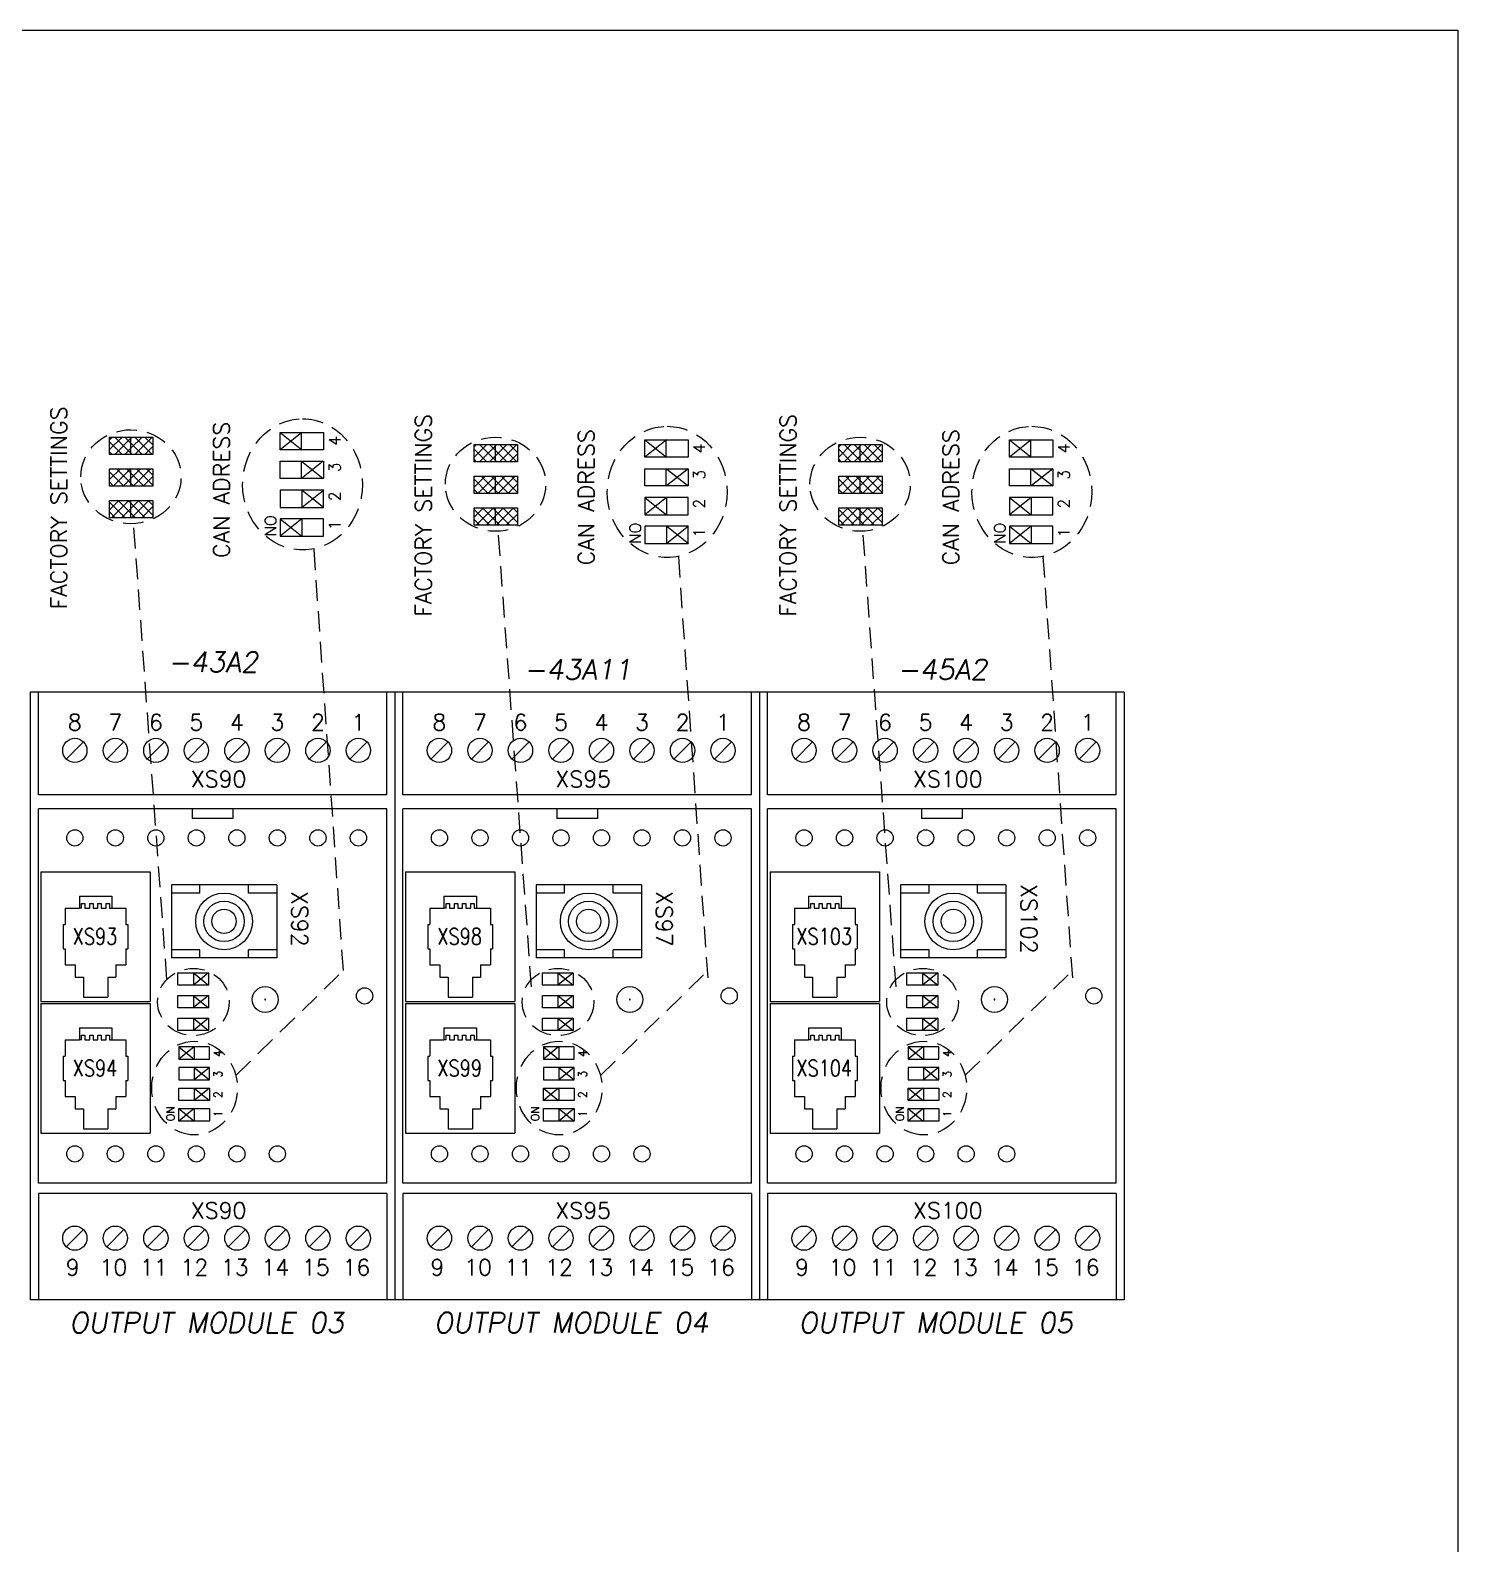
# Model space of a CAD drawing. Extents: x -2993 to 3661, y -4147 to -1441.
# Drawn here: x 183.7 to 359.9, y -3401.2 to -3214.4 of the extents above; entities that cross this region are included whole.
import ezdxf
from ezdxf.enums import TextEntityAlignment as Align

# ---------------------------------------------------------------- set-up
doc = ezdxf.new("R2010")
doc.units = 0
doc.header["$LTSCALE"] = 0.1
doc.header["$MEASUREMENT"] = 0
doc.linetypes.add('DASHED', pattern=[19.05, 12.7, -6.35])
doc.layers.get('0').update_dxf_attribs({"linetype": 'CONTINUOUS'})
doc.layers.add('DIM', color=5, linetype='CONTINUOUS')
doc.styles.get("Standard").update_dxf_attribs({"font": 'simplex.shx'})

msp = doc.modelspace()

# ---------------------------------------------------------------- linework, layer by layer
at = {"linetype": 'Continuous', "lineweight": 13}
for p, q in [((193.49, -3264.58), (198.82, -3264.58)), ((193.49, -3266.72), (193.49, -3264.58)), ((196.12, -3266.72), (196.12, -3264.58)), ((198.82, -3264.58), (198.82, -3266.72)), ((214.56, -3264.01), (219.89, -3264.01)), ((214.56, -3266.15), (214.56, -3264.01)), ((217.19, -3266.15), (217.19, -3264.01)), ((219.89, -3264.01), (219.89, -3266.15)), ((259.56, -3264.93), (264.89, -3264.93)), ((259.56, -3267.07), (259.56, -3264.93)), ((262.19, -3267.07), (262.19, -3264.93)), ((264.89, -3264.93), (264.89, -3267.07)), ((304.56, -3264.93), (309.89, -3264.93)), ((304.56, -3267.07), (304.56, -3264.93)), ((307.19, -3267.07), (307.19, -3264.93)), ((309.89, -3264.93), (309.89, -3267.07)), ((198.82, -3266.72), (193.49, -3266.72)), ((219.89, -3266.15), (214.56, -3266.15)), ((238.49, -3265.5), (243.82, -3265.5)), ((238.49, -3267.64), (238.49, -3265.5)), ((241.12, -3267.64), (241.12, -3265.5)), ((243.82, -3265.5), (243.82, -3267.64)), ((264.89, -3267.07), (259.56, -3267.07)), ((283.49, -3265.5), (288.82, -3265.5)), ((283.49, -3267.64), (283.49, -3265.5)), ((286.12, -3267.64), (286.12, -3265.5)), ((288.82, -3265.5), (288.82, -3267.64)), ((309.89, -3267.07), (304.56, -3267.07)), ((193.49, -3268.49), (198.82, -3268.49)), ((193.49, -3270.63), (193.49, -3268.49)), ((196.12, -3270.63), (196.12, -3268.49)), ((198.82, -3268.49), (198.82, -3270.63)), ((214.56, -3267.57), (219.89, -3267.57)), ((214.56, -3269.7), (214.56, -3267.57)), ((217.19, -3269.7), (217.19, -3267.57)), ((219.89, -3267.57), (219.89, -3269.7)), ((243.82, -3267.64), (238.49, -3267.64)), ((259.56, -3268.49), (264.89, -3268.49)), ((259.56, -3270.62), (259.56, -3268.49)), ((262.19, -3270.62), (262.19, -3268.49)), ((264.89, -3268.49), (264.89, -3270.62)), ((288.82, -3267.64), (283.49, -3267.64)), ((304.56, -3268.49), (309.89, -3268.49)), ((304.56, -3270.62), (304.56, -3268.49)), ((307.19, -3270.62), (307.19, -3268.49)), ((309.89, -3268.49), (309.89, -3270.62)), ((198.82, -3270.63), (193.49, -3270.63)), ((219.89, -3269.7), (214.56, -3269.7)), ((238.49, -3269.41), (243.82, -3269.41)), ((238.49, -3271.55), (238.49, -3269.41)), ((241.12, -3271.55), (241.12, -3269.41)), ((243.82, -3269.41), (243.82, -3271.55)), ((264.89, -3270.62), (259.56, -3270.62)), ((283.49, -3269.41), (288.82, -3269.41)), ((283.49, -3271.55), (283.49, -3269.41)), ((286.12, -3271.55), (286.12, -3269.41)), ((288.82, -3269.41), (288.82, -3271.55)), ((309.89, -3270.62), (304.56, -3270.62)), ((193.49, -3272.41), (198.82, -3272.41)), ((193.49, -3274.54), (193.49, -3272.41)), ((196.12, -3274.54), (196.12, -3272.41)), ((198.82, -3272.41), (198.82, -3274.54)), ((219.89, -3271.12), (214.56, -3271.12)), ((214.56, -3271.12), (214.56, -3273.26)), ((217.26, -3273.26), (217.26, -3271.12)), ((219.89, -3273.26), (219.89, -3271.12)), ((243.82, -3271.55), (238.49, -3271.55)), ((264.89, -3272.04), (259.56, -3272.04)), ((259.56, -3272.04), (259.56, -3274.18)), ((262.26, -3274.18), (262.26, -3272.04)), ((264.89, -3274.18), (264.89, -3272.04)), ((288.82, -3271.55), (283.49, -3271.55)), ((309.89, -3272.04), (304.56, -3272.04)), ((304.56, -3272.04), (304.56, -3274.18)), ((307.26, -3274.18), (307.26, -3272.04)), ((309.89, -3274.18), (309.89, -3272.04)), ((198.82, -3274.54), (193.49, -3274.54)), ((214.56, -3273.26), (219.89, -3273.26)), ((238.49, -3273.33), (243.82, -3273.33)), ((238.49, -3275.46), (238.49, -3273.33)), ((241.12, -3275.46), (241.12, -3273.33)), ((243.82, -3273.33), (243.82, -3275.46)), ((259.56, -3274.18), (264.89, -3274.18)), ((283.49, -3273.33), (288.82, -3273.33)), ((283.49, -3275.46), (283.49, -3273.33)), ((286.12, -3275.46), (286.12, -3273.33)), ((288.82, -3273.33), (288.82, -3275.46)), ((304.56, -3274.18), (309.89, -3274.18)), ((219.89, -3274.68), (214.56, -3274.68)), ((214.56, -3274.68), (214.56, -3276.81)), ((217.26, -3276.81), (217.26, -3274.68)), ((219.89, -3276.81), (219.89, -3274.68)), ((243.82, -3275.46), (238.49, -3275.46)), ((264.89, -3275.6), (259.56, -3275.6)), ((259.56, -3275.6), (259.56, -3277.73)), ((262.26, -3277.73), (262.26, -3275.6)), ((264.89, -3277.73), (264.89, -3275.6)), ((288.82, -3275.46), (283.49, -3275.46)), ((309.89, -3275.6), (304.56, -3275.6)), ((304.56, -3275.6), (304.56, -3277.73)), ((307.26, -3277.73), (307.26, -3275.6)), ((309.89, -3277.73), (309.89, -3275.6)), ((214.56, -3276.81), (219.89, -3276.81)), ((259.56, -3277.73), (264.89, -3277.73)), ((304.56, -3277.73), (309.89, -3277.73)), ((190.03, -3322.15), (190.44, -3322.15)), ((190.03, -3322.73), (190.03, -3322.15)), ((190.44, -3322.15), (190.44, -3322.73)), ((190.44, -3322.73), (191.05, -3322.73)), ((191.05, -3322.15), (191.45, -3322.15)), ((191.05, -3322.73), (191.05, -3322.15)), ((191.45, -3322.15), (191.45, -3322.73)), ((191.45, -3322.73), (192.06, -3322.73)), ((192.06, -3322.73), (192.06, -3322.15)), ((192.06, -3322.15), (192.47, -3322.15)), ((192.47, -3322.15), (192.47, -3322.73)), ((192.47, -3322.73), (193.08, -3322.73)), ((193.08, -3322.15), (193.49, -3322.15)), ((193.08, -3322.73), (193.08, -3322.15)), ((193.49, -3322.15), (193.49, -3322.73)), ((235.03, -3322.15), (235.44, -3322.15)), ((235.03, -3322.73), (235.03, -3322.15)), ((235.44, -3322.15), (235.44, -3322.73)), ((235.44, -3322.73), (236.05, -3322.73)), ((236.05, -3322.15), (236.45, -3322.15)), ((236.05, -3322.73), (236.05, -3322.15)), ((236.45, -3322.15), (236.45, -3322.73)), ((236.45, -3322.73), (237.06, -3322.73)), ((237.06, -3322.73), (237.06, -3322.15)), ((237.06, -3322.15), (237.47, -3322.15)), ((237.47, -3322.15), (237.47, -3322.73)), ((237.47, -3322.73), (238.08, -3322.73)), ((238.08, -3322.15), (238.49, -3322.15)), ((238.08, -3322.73), (238.08, -3322.15)), ((238.49, -3322.15), (238.49, -3322.73)), ((280.03, -3322.15), (280.44, -3322.15)), ((280.03, -3322.73), (280.03, -3322.15)), ((280.44, -3322.15), (280.44, -3322.73)), ((280.44, -3322.73), (281.05, -3322.73)), ((281.05, -3322.15), (281.45, -3322.15)), ((281.05, -3322.73), (281.05, -3322.15)), ((281.45, -3322.15), (281.45, -3322.73)), ((281.45, -3322.73), (282.06, -3322.73)), ((282.06, -3322.73), (282.06, -3322.15)), ((282.06, -3322.15), (282.47, -3322.15)), ((282.47, -3322.15), (282.47, -3322.73)), ((282.47, -3322.73), (283.08, -3322.73)), ((283.08, -3322.15), (283.49, -3322.15)), ((283.08, -3322.73), (283.08, -3322.15)), ((283.49, -3322.15), (283.49, -3322.73)), ((201.9, -3332.23), (201.9, -3330.71)), ((201.9, -3330.71), (205.71, -3330.71)), ((201.9, -3330.71), (205.71, -3330.71)), ((205.71, -3332.23), (201.9, -3332.23)), ((205.71, -3332.23), (201.9, -3332.23)), ((203.83, -3330.71), (203.83, -3332.23)), ((205.71, -3330.71), (205.71, -3332.23)), ((246.9, -3332.23), (246.9, -3330.71)), ((246.9, -3330.71), (250.71, -3330.71)), ((246.9, -3330.71), (250.71, -3330.71)), ((250.71, -3332.23), (246.9, -3332.23)), ((250.71, -3332.23), (246.9, -3332.23)), ((248.83, -3330.71), (248.83, -3332.23)), ((250.71, -3330.71), (250.71, -3332.23)), ((291.9, -3332.23), (291.9, -3330.71)), ((291.9, -3330.71), (295.71, -3330.71)), ((291.9, -3330.71), (295.71, -3330.71)), ((295.71, -3332.23), (291.9, -3332.23)), ((295.71, -3332.23), (291.9, -3332.23)), ((293.83, -3330.71), (293.83, -3332.23)), ((295.71, -3330.71), (295.71, -3332.23)), ((201.9, -3335.03), (201.9, -3333.5)), ((201.9, -3333.5), (205.71, -3333.5)), ((201.9, -3333.5), (205.71, -3333.5)), ((203.83, -3333.5), (203.83, -3335.03)), ((205.71, -3333.5), (205.71, -3335.03)), ((246.9, -3335.03), (246.9, -3333.5)), ((246.9, -3333.5), (250.71, -3333.5)), ((246.9, -3333.5), (250.71, -3333.5)), ((248.83, -3333.5), (248.83, -3335.03)), ((250.71, -3333.5), (250.71, -3335.03)), ((291.9, -3335.03), (291.9, -3333.5)), ((291.9, -3333.5), (295.71, -3333.5)), ((291.9, -3333.5), (295.71, -3333.5)), ((293.83, -3333.5), (293.83, -3335.03)), ((295.71, -3333.5), (295.71, -3335.03)), ((205.71, -3335.03), (201.9, -3335.03)), ((205.71, -3335.03), (201.9, -3335.03)), ((250.71, -3335.03), (246.9, -3335.03)), ((250.71, -3335.03), (246.9, -3335.03)), ((295.71, -3335.03), (291.9, -3335.03)), ((295.71, -3335.03), (291.9, -3335.03)), ((201.9, -3337.82), (201.9, -3336.3)), ((201.9, -3336.3), (205.71, -3336.3)), ((201.9, -3336.3), (205.71, -3336.3)), ((205.71, -3337.82), (201.9, -3337.82)), ((205.71, -3337.82), (201.9, -3337.82)), ((203.83, -3336.3), (203.83, -3337.82)), ((205.71, -3336.3), (205.71, -3337.82)), ((246.9, -3337.82), (246.9, -3336.3)), ((246.9, -3336.3), (250.71, -3336.3)), ((246.9, -3336.3), (250.71, -3336.3)), ((250.71, -3337.82), (246.9, -3337.82)), ((250.71, -3337.82), (246.9, -3337.82)), ((248.83, -3336.3), (248.83, -3337.82)), ((250.71, -3336.3), (250.71, -3337.82)), ((291.9, -3337.82), (291.9, -3336.3)), ((291.9, -3336.3), (295.71, -3336.3)), ((291.9, -3336.3), (295.71, -3336.3)), ((295.71, -3337.82), (291.9, -3337.82)), ((295.71, -3337.82), (291.9, -3337.82)), ((293.83, -3336.3), (293.83, -3337.82)), ((295.71, -3336.3), (295.71, -3337.82)), ((190.03, -3338.98), (190.03, -3338.4)), ((190.03, -3338.4), (190.44, -3338.4)), ((190.44, -3338.4), (190.44, -3338.98)), ((190.44, -3338.98), (191.05, -3338.98)), ((191.05, -3338.4), (191.45, -3338.4)), ((191.05, -3338.98), (191.05, -3338.4)), ((191.45, -3338.4), (191.45, -3338.98)), ((191.45, -3338.98), (192.06, -3338.98)), ((192.06, -3338.98), (192.06, -3338.4)), ((192.06, -3338.4), (192.47, -3338.4)), ((192.47, -3338.4), (192.47, -3338.98)), ((192.47, -3338.98), (193.08, -3338.98)), ((193.08, -3338.98), (193.08, -3338.4)), ((193.08, -3338.4), (193.49, -3338.4)), ((193.49, -3338.4), (193.49, -3338.98)), ((202.03, -3339.85), (202.03, -3341.38)), ((205.84, -3339.85), (202.03, -3339.85)), ((203.93, -3339.85), (203.93, -3341.38)), ((205.84, -3341.38), (205.84, -3339.85)), ((235.03, -3338.98), (235.03, -3338.4)), ((235.03, -3338.4), (235.44, -3338.4)), ((235.44, -3338.4), (235.44, -3338.98)), ((235.44, -3338.98), (236.05, -3338.98)), ((236.05, -3338.4), (236.45, -3338.4)), ((236.05, -3338.98), (236.05, -3338.4)), ((236.45, -3338.4), (236.45, -3338.98)), ((236.45, -3338.98), (237.06, -3338.98)), ((237.06, -3338.98), (237.06, -3338.4)), ((237.06, -3338.4), (237.47, -3338.4)), ((237.47, -3338.4), (237.47, -3338.98)), ((237.47, -3338.98), (238.08, -3338.98)), ((238.08, -3338.98), (238.08, -3338.4)), ((238.08, -3338.4), (238.49, -3338.4)), ((238.49, -3338.4), (238.49, -3338.98)), ((247.03, -3339.85), (247.03, -3341.38)), ((250.84, -3339.85), (247.03, -3339.85)), ((248.93, -3339.85), (248.93, -3341.38)), ((250.84, -3341.38), (250.84, -3339.85)), ((280.03, -3338.98), (280.03, -3338.4)), ((280.03, -3338.4), (280.44, -3338.4)), ((280.44, -3338.4), (280.44, -3338.98)), ((280.44, -3338.98), (281.05, -3338.98)), ((281.05, -3338.4), (281.45, -3338.4)), ((281.05, -3338.98), (281.05, -3338.4)), ((281.45, -3338.4), (281.45, -3338.98)), ((281.45, -3338.98), (282.06, -3338.98)), ((282.06, -3338.98), (282.06, -3338.4)), ((282.06, -3338.4), (282.47, -3338.4)), ((282.47, -3338.4), (282.47, -3338.98)), ((282.47, -3338.98), (283.08, -3338.98)), ((283.08, -3338.98), (283.08, -3338.4)), ((283.08, -3338.4), (283.49, -3338.4)), ((283.49, -3338.4), (283.49, -3338.98)), ((292.03, -3339.85), (292.03, -3341.38)), ((295.84, -3339.85), (292.03, -3339.85)), ((293.93, -3339.85), (293.93, -3341.38)), ((295.84, -3341.38), (295.84, -3339.85)), ((202.03, -3341.38), (205.84, -3341.38)), ((247.03, -3341.38), (250.84, -3341.38)), ((292.03, -3341.38), (295.84, -3341.38)), ((205.84, -3342.39), (202.03, -3342.39)), ((202.03, -3342.39), (202.03, -3343.92)), ((203.93, -3342.39), (203.93, -3343.92)), ((205.84, -3343.92), (205.84, -3342.39)), ((250.84, -3342.39), (247.03, -3342.39)), ((247.03, -3342.39), (247.03, -3343.92)), ((248.93, -3342.39), (248.93, -3343.92)), ((250.84, -3343.92), (250.84, -3342.39)), ((295.84, -3342.39), (292.03, -3342.39)), ((292.03, -3342.39), (292.03, -3343.92)), ((293.93, -3342.39), (293.93, -3343.92)), ((295.84, -3343.92), (295.84, -3342.39)), ((202.03, -3343.92), (205.84, -3343.92)), ((202.03, -3346.46), (202.03, -3344.93)), ((202.03, -3344.93), (205.84, -3344.93)), ((203.93, -3344.93), (203.93, -3346.46)), ((205.84, -3344.93), (205.84, -3346.46)), ((247.03, -3343.92), (250.84, -3343.92)), ((247.03, -3346.46), (247.03, -3344.93)), ((247.03, -3344.93), (250.84, -3344.93)), ((248.93, -3344.93), (248.93, -3346.46)), ((250.84, -3344.93), (250.84, -3346.46)), ((292.03, -3343.92), (295.84, -3343.92)), ((292.03, -3346.46), (292.03, -3344.93)), ((292.03, -3344.93), (295.84, -3344.93)), ((293.93, -3344.93), (293.93, -3346.46)), ((295.84, -3344.93), (295.84, -3346.46)), ((205.84, -3346.46), (202.03, -3346.46)), ((250.84, -3346.46), (247.03, -3346.46)), ((295.84, -3346.46), (292.03, -3346.46)), ((202.03, -3347.47), (205.84, -3347.47)), ((202.03, -3349), (202.03, -3347.47)), ((205.84, -3349), (202.03, -3349)), ((203.93, -3347.47), (203.93, -3349)), ((205.84, -3347.47), (205.84, -3349)), ((247.03, -3347.47), (250.84, -3347.47)), ((247.03, -3349), (247.03, -3347.47)), ((250.84, -3349), (247.03, -3349)), ((248.93, -3347.47), (248.93, -3349)), ((250.84, -3347.47), (250.84, -3349)), ((292.03, -3347.47), (295.84, -3347.47)), ((292.03, -3349), (292.03, -3347.47)), ((295.84, -3349), (292.03, -3349)), ((293.93, -3347.47), (293.93, -3349)), ((295.84, -3347.47), (295.84, -3349))]:
    msp.add_line(p, q, dxfattribs=at)
at = {"lineweight": 13}
for p, q in [((193.49, -3264.89), (193.79, -3264.58)), ((193.49, -3266.13), (195.03, -3264.58)), ((195.03, -3266.72), (193.49, -3265.17)), ((194.13, -3266.72), (196.12, -3264.73)), ((196.12, -3266.57), (194.14, -3264.58)), ((196.12, -3265.33), (195.37, -3264.58)), ((196.12, -3264.73), (196.27, -3264.58)), ((196.12, -3265.97), (197.5, -3264.58)), ((196.61, -3266.72), (198.74, -3264.58)), ((198.74, -3266.72), (196.61, -3264.58)), ((198.82, -3265.56), (197.85, -3264.58)), ((193.79, -3266.72), (193.49, -3266.41)), ((195.37, -3266.72), (196.12, -3265.97)), ((197.51, -3266.72), (196.12, -3265.33)), ((196.27, -3266.72), (196.12, -3266.57)), ((197.85, -3266.72), (198.82, -3265.74)), ((238.49, -3265.81), (238.79, -3265.5)), ((238.49, -3267.05), (240.03, -3265.5)), ((240.03, -3267.64), (238.49, -3266.09)), ((239.13, -3267.64), (241.12, -3265.65)), ((241.12, -3267.49), (239.14, -3265.5)), ((241.12, -3266.25), (240.37, -3265.5)), ((240.37, -3267.64), (241.12, -3266.89)), ((241.12, -3265.65), (241.27, -3265.5)), ((241.12, -3266.89), (242.5, -3265.5)), ((242.51, -3267.64), (241.12, -3266.25)), ((241.61, -3267.64), (243.74, -3265.5)), ((243.74, -3267.64), (241.61, -3265.5)), ((243.82, -3266.48), (242.85, -3265.5)), ((242.85, -3267.64), (243.82, -3266.66)), ((283.49, -3265.81), (283.79, -3265.5)), ((283.49, -3267.05), (285.03, -3265.5)), ((285.03, -3267.64), (283.49, -3266.09)), ((284.13, -3267.64), (286.12, -3265.65)), ((286.12, -3267.49), (284.14, -3265.5)), ((286.12, -3266.25), (285.37, -3265.5)), ((285.37, -3267.64), (286.12, -3266.89)), ((286.12, -3265.65), (286.27, -3265.5)), ((286.12, -3266.89), (287.5, -3265.5)), ((287.51, -3267.64), (286.12, -3266.25)), ((286.61, -3267.64), (288.74, -3265.5)), ((288.74, -3267.64), (286.61, -3265.5)), ((288.82, -3266.48), (287.85, -3265.5)), ((287.85, -3267.64), (288.82, -3266.66)), ((193.49, -3268.6), (193.59, -3268.49)), ((193.49, -3269.84), (194.83, -3268.49)), ((195.23, -3270.63), (193.49, -3268.88)), ((193.93, -3270.63), (196.07, -3268.49)), ((196.12, -3270.28), (194.33, -3268.49)), ((196.12, -3269.04), (195.57, -3268.49)), ((196.12, -3269.68), (197.3, -3268.49)), ((196.41, -3270.63), (198.54, -3268.49)), ((198.82, -3270.51), (196.81, -3268.49)), ((198.82, -3269.27), (198.05, -3268.49)), ((238.79, -3267.64), (238.49, -3267.33)), ((241.27, -3267.64), (241.12, -3267.49)), ((283.79, -3267.64), (283.49, -3267.33)), ((286.27, -3267.64), (286.12, -3267.49)), ((193.99, -3270.63), (193.49, -3270.12)), ((195.17, -3270.63), (196.12, -3269.68)), ((197.71, -3270.63), (196.12, -3269.04)), ((196.47, -3270.63), (196.12, -3270.28)), ((197.65, -3270.63), (198.82, -3269.45)), ((238.49, -3269.52), (238.59, -3269.41)), ((238.49, -3270.76), (239.83, -3269.41)), ((240.23, -3271.55), (238.49, -3269.8)), ((238.93, -3271.55), (241.07, -3269.41)), ((241.12, -3271.2), (239.33, -3269.41)), ((240.17, -3271.55), (241.12, -3270.6)), ((241.12, -3269.96), (240.57, -3269.41)), ((241.12, -3270.6), (242.3, -3269.41)), ((242.71, -3271.55), (241.12, -3269.96)), ((241.41, -3271.55), (243.54, -3269.41)), ((243.82, -3271.43), (241.81, -3269.41)), ((242.65, -3271.55), (243.82, -3270.37)), ((243.82, -3270.19), (243.05, -3269.41)), ((283.49, -3269.52), (283.59, -3269.41)), ((283.49, -3270.76), (284.83, -3269.41)), ((285.23, -3271.55), (283.49, -3269.8)), ((283.93, -3271.55), (286.07, -3269.41)), ((286.12, -3271.2), (284.33, -3269.41)), ((285.17, -3271.55), (286.12, -3270.6)), ((286.12, -3269.96), (285.57, -3269.41)), ((286.12, -3270.6), (287.3, -3269.41)), ((287.71, -3271.55), (286.12, -3269.96)), ((286.41, -3271.55), (288.54, -3269.41)), ((288.82, -3271.43), (286.81, -3269.41)), ((287.65, -3271.55), (288.82, -3270.37)), ((288.82, -3270.19), (288.05, -3269.41)), ((193.49, -3273.55), (194.63, -3272.41)), ((195.43, -3274.54), (193.49, -3272.6)), ((193.73, -3274.54), (195.87, -3272.41)), ((196.12, -3273.99), (194.53, -3272.41)), ((196.12, -3272.76), (195.77, -3272.41)), ((196.12, -3273.39), (197.11, -3272.41)), ((196.21, -3274.54), (198.34, -3272.41)), ((198.82, -3274.22), (197.01, -3272.41)), ((198.82, -3272.98), (198.25, -3272.41)), ((238.99, -3271.55), (238.49, -3271.04)), ((241.47, -3271.55), (241.12, -3271.2)), ((283.99, -3271.55), (283.49, -3271.04)), ((286.47, -3271.55), (286.12, -3271.2)), ((194.19, -3274.54), (193.49, -3273.83)), ((194.97, -3274.54), (196.12, -3273.39)), ((197.9, -3274.54), (196.12, -3272.76)), ((196.67, -3274.54), (196.12, -3273.99)), ((197.45, -3274.54), (198.82, -3273.17)), ((198.68, -3274.54), (198.82, -3274.4)), ((238.49, -3274.47), (239.63, -3273.33)), ((240.43, -3275.46), (238.49, -3273.52)), ((238.73, -3275.46), (240.87, -3273.33)), ((241.12, -3274.91), (239.53, -3273.33)), ((239.97, -3275.46), (241.12, -3274.31)), ((241.12, -3273.67), (240.77, -3273.33)), ((241.12, -3274.31), (242.11, -3273.33)), ((242.9, -3275.46), (241.12, -3273.67)), ((241.21, -3275.46), (243.34, -3273.33)), ((243.82, -3275.14), (242.01, -3273.33)), ((242.45, -3275.46), (243.82, -3274.09)), ((243.82, -3273.9), (243.25, -3273.33)), ((283.49, -3274.47), (284.63, -3273.33)), ((285.43, -3275.46), (283.49, -3273.52)), ((283.73, -3275.46), (285.87, -3273.33)), ((286.12, -3274.91), (284.53, -3273.33)), ((284.97, -3275.46), (286.12, -3274.31)), ((286.12, -3273.67), (285.77, -3273.33)), ((286.12, -3274.31), (287.11, -3273.33)), ((287.9, -3275.46), (286.12, -3273.67)), ((286.21, -3275.46), (288.34, -3273.33)), ((288.82, -3275.14), (287.01, -3273.33)), ((287.45, -3275.46), (288.82, -3274.09)), ((288.82, -3273.9), (288.25, -3273.33)), ((239.19, -3275.46), (238.49, -3274.75)), ((241.67, -3275.46), (241.12, -3274.91)), ((243.68, -3275.46), (243.82, -3275.32)), ((284.19, -3275.46), (283.49, -3274.75)), ((286.67, -3275.46), (286.12, -3274.91)), ((288.68, -3275.46), (288.82, -3275.32)), ((183.7, -3296.06), (183.7, -3371.06)), ((183.7, -3296.06), (183.7, -3371.06)), ((183.7, -3296.06), (183.7, -3371.06)), ((183.7, -3296.06), (183.7, -3371.06)), ((183.7, -3296.06), (183.7, -3371.06)), ((183.7, -3296.06), (183.7, -3371.06)), ((183.7, -3296.06), (183.7, -3371.06)), ((183.7, -3296.06), (183.7, -3371.06)), ((228.7, -3296.06), (183.7, -3296.06)), ((228.7, -3296.06), (183.7, -3296.06)), ((183.7, -3296.06), (183.7, -3371.06)), ((183.7, -3296.06), (183.7, -3371.06)), ((183.7, -3296.06), (183.7, -3371.06)), ((183.7, -3296.06), (183.7, -3371.06)), ((183.7, -3296.06), (183.7, -3371.06)), ((183.7, -3296.06), (183.7, -3371.06)), ((183.7, -3296.06), (183.7, -3371.06)), ((184.7, -3308.76), (184.7, -3296.06)), ((227.7, -3308.76), (227.7, -3296.06)), ((228.7, -3296.06), (228.7, -3370.14)), ((228.7, -3296.06), (228.7, -3370.14)), ((228.7, -3296.06), (228.7, -3370.14)), ((228.7, -3296.06), (228.7, -3370.14)), ((228.7, -3296.06), (228.7, -3370.14)), ((273.7, -3296.06), (228.7, -3296.06)), ((273.7, -3296.06), (228.7, -3296.06)), ((228.7, -3296.06), (228.7, -3371.06)), ((228.7, -3296.06), (228.7, -3371.06)), ((228.7, -3296.06), (228.7, -3371.06)), ((228.7, -3296.06), (228.7, -3371.06)), ((228.7, -3296.06), (228.7, -3371.06)), ((228.7, -3296.06), (228.7, -3371.06)), ((228.7, -3296.06), (228.7, -3371.06)), ((229.7, -3308.76), (229.7, -3296.06)), ((272.7, -3308.76), (272.7, -3296.06)), ((273.7, -3296.06), (273.7, -3371.06)), ((273.7, -3296.06), (273.7, -3371.06)), ((273.7, -3296.06), (273.7, -3371.06)), ((273.7, -3296.06), (273.7, -3371.06)), ((273.7, -3296.06), (273.7, -3371.06)), ((273.7, -3296.06), (273.7, -3371.06)), ((273.7, -3296.06), (273.7, -3371.06)), ((273.7, -3296.06), (273.7, -3371.06)), ((318.7, -3296.06), (273.7, -3296.06)), ((318.7, -3296.06), (273.7, -3296.06)), ((273.7, -3296.06), (273.7, -3371.06)), ((273.7, -3296.06), (273.7, -3371.06)), ((273.7, -3296.06), (273.7, -3371.06)), ((273.7, -3296.06), (273.7, -3371.06)), ((273.7, -3296.06), (273.7, -3371.06)), ((273.7, -3296.06), (273.7, -3371.06)), ((273.7, -3296.06), (273.7, -3371.06)), ((274.7, -3308.76), (274.7, -3296.06)), ((317.7, -3308.76), (317.7, -3296.06)), ((318.7, -3296.06), (318.7, -3371.06)), ((318.7, -3296.06), (318.7, -3371.06)), ((318.7, -3296.06), (318.7, -3371.06)), ((318.7, -3296.06), (318.7, -3371.06)), ((318.7, -3296.06), (318.7, -3371.06)), ((318.7, -3296.06), (318.7, -3371.06)), ((318.7, -3296.06), (318.7, -3371.06)), ((318.7, -3296.06), (318.7, -3371.06)), ((190.26, -3302.2), (188.14, -3304.32)), ((195.26, -3302.2), (193.14, -3304.32)), ((200.26, -3302.2), (198.14, -3304.32)), ((205.26, -3302.2), (203.14, -3304.32)), ((210.26, -3302.2), (208.14, -3304.32)), ((215.26, -3302.2), (213.14, -3304.32)), ((220.26, -3302.2), (218.14, -3304.32)), ((225.26, -3302.2), (223.14, -3304.32)), ((235.26, -3302.2), (233.14, -3304.32)), ((240.26, -3302.2), (238.14, -3304.32)), ((245.26, -3302.2), (243.14, -3304.32)), ((250.26, -3302.2), (248.14, -3304.32)), ((255.26, -3302.2), (253.14, -3304.32)), ((260.26, -3302.2), (258.14, -3304.32)), ((265.26, -3302.2), (263.14, -3304.32)), ((270.26, -3302.2), (268.14, -3304.32)), ((280.26, -3302.2), (278.14, -3304.32)), ((285.26, -3302.2), (283.14, -3304.32)), ((290.26, -3302.2), (288.14, -3304.32)), ((295.26, -3302.2), (293.14, -3304.32)), ((300.26, -3302.2), (298.14, -3304.32)), ((305.26, -3302.2), (303.14, -3304.32)), ((310.26, -3302.2), (308.14, -3304.32)), ((315.26, -3302.2), (313.14, -3304.32)), ((183.7, -3308.31), (183.7, -3358.81)), ((227.7, -3308.76), (184.7, -3308.76)), ((228.7, -3308.31), (228.7, -3358.81)), ((272.7, -3308.76), (229.7, -3308.76)), ((273.7, -3308.31), (273.7, -3358.81)), ((317.7, -3308.76), (274.7, -3308.76)), ((227.7, -3310.46), (184.7, -3310.46)), ((184.7, -3356.66), (184.7, -3310.46)), ((203.7, -3310.46), (203.7, -3311.66)), ((208.7, -3311.66), (203.7, -3311.66)), ((208.7, -3310.46), (208.7, -3311.66)), ((227.7, -3356.66), (227.7, -3310.46)), ((272.7, -3310.46), (229.7, -3310.46)), ((229.7, -3356.66), (229.7, -3310.46)), ((248.7, -3310.46), (248.7, -3311.66)), ((253.7, -3311.66), (248.7, -3311.66)), ((253.7, -3310.46), (253.7, -3311.66)), ((272.7, -3356.66), (272.7, -3310.46)), ((317.7, -3310.46), (274.7, -3310.46)), ((274.7, -3356.66), (274.7, -3310.46)), ((293.7, -3310.46), (293.7, -3311.66)), ((298.7, -3311.66), (293.7, -3311.66)), ((298.7, -3310.46), (298.7, -3311.66)), ((317.7, -3356.66), (317.7, -3310.46)), ((185.01, -3318.23), (198.51, -3318.23)), ((185.01, -3318.23), (185.01, -3334.23)), ((198.51, -3318.23), (198.51, -3334.23)), ((230.01, -3318.23), (243.51, -3318.23)), ((230.01, -3318.23), (230.01, -3334.23)), ((243.51, -3318.23), (243.51, -3334.23)), ((275.01, -3318.23), (288.51, -3318.23)), ((275.01, -3318.23), (275.01, -3334.23)), ((288.51, -3318.23), (288.51, -3334.23)), ((189.76, -3321.23), (193.76, -3321.23)), ((189.76, -3321.23), (189.76, -3322.73)), ((193.76, -3321.23), (193.76, -3322.73)), ((214.12, -3319.86), (201.12, -3319.86)), ((201.12, -3319.86), (201.12, -3328.86)), ((204.62, -3320.86), (201.12, -3320.86)), ((204.62, -3320.86), (204.62, -3319.86)), ((210.62, -3320.86), (210.62, -3319.86)), ((214.12, -3320.86), (210.62, -3320.86)), ((214.12, -3319.86), (214.12, -3328.86)), ((234.76, -3321.23), (238.76, -3321.23)), ((234.76, -3321.23), (234.76, -3322.73)), ((238.76, -3321.23), (238.76, -3322.73)), ((259.12, -3319.86), (246.12, -3319.86)), ((246.12, -3319.86), (246.12, -3328.86)), ((249.62, -3320.86), (246.12, -3320.86)), ((249.62, -3320.86), (249.62, -3319.86)), ((255.62, -3320.86), (255.62, -3319.86)), ((259.12, -3320.86), (255.62, -3320.86)), ((259.12, -3319.86), (259.12, -3328.86)), ((279.76, -3321.23), (283.76, -3321.23)), ((279.76, -3321.23), (279.76, -3322.73)), ((283.76, -3321.23), (283.76, -3322.73)), ((304.12, -3319.86), (291.12, -3319.86)), ((291.12, -3319.86), (291.12, -3328.86)), ((294.62, -3320.86), (291.12, -3320.86)), ((294.62, -3320.86), (294.62, -3319.86)), ((300.62, -3320.86), (300.62, -3319.86)), ((304.12, -3320.86), (300.62, -3320.86)), ((304.12, -3319.86), (304.12, -3328.86)), ((188.01, -3322.73), (189.76, -3322.73)), ((188.01, -3322.73), (188.01, -3324.73)), ((190.03, -3322.73), (189.76, -3322.73)), ((193.49, -3322.73), (193.76, -3322.73)), ((193.76, -3322.73), (195.51, -3322.73)), ((195.51, -3322.73), (195.51, -3324.73)), ((233.01, -3322.73), (234.76, -3322.73)), ((233.01, -3322.73), (233.01, -3324.73)), ((235.03, -3322.73), (234.76, -3322.73)), ((238.49, -3322.73), (238.76, -3322.73)), ((238.76, -3322.73), (240.51, -3322.73)), ((240.51, -3322.73), (240.51, -3324.73)), ((278.01, -3322.73), (279.76, -3322.73)), ((278.01, -3322.73), (278.01, -3324.73)), ((280.03, -3322.73), (279.76, -3322.73)), ((283.49, -3322.73), (283.76, -3322.73)), ((283.76, -3322.73), (285.51, -3322.73)), ((285.51, -3322.73), (285.51, -3324.73)), ((187.76, -3324.73), (188.01, -3324.73)), ((187.76, -3324.73), (187.76, -3327.73)), ((195.51, -3324.73), (195.76, -3324.73)), ((195.76, -3324.73), (195.76, -3327.73)), ((232.76, -3324.73), (233.01, -3324.73)), ((232.76, -3324.73), (232.76, -3327.73)), ((240.51, -3324.73), (240.76, -3324.73)), ((240.76, -3324.73), (240.76, -3327.73)), ((277.76, -3324.73), (278.01, -3324.73)), ((277.76, -3324.73), (277.76, -3327.73)), ((285.51, -3324.73), (285.76, -3324.73)), ((285.76, -3324.73), (285.76, -3327.73)), ((187.76, -3327.73), (188.01, -3327.73)), ((188.01, -3327.73), (188.01, -3329.73)), ((195.51, -3327.73), (195.76, -3327.73)), ((195.51, -3327.73), (195.51, -3329.73)), ((204.62, -3327.86), (201.12, -3327.86)), ((204.62, -3328.86), (204.62, -3327.86)), ((214.12, -3327.86), (210.62, -3327.86)), ((210.62, -3328.86), (210.62, -3327.86)), ((232.76, -3327.73), (233.01, -3327.73)), ((233.01, -3327.73), (233.01, -3329.73)), ((240.51, -3327.73), (240.76, -3327.73)), ((240.51, -3327.73), (240.51, -3329.73)), ((249.62, -3327.86), (246.12, -3327.86)), ((249.62, -3328.86), (249.62, -3327.86)), ((259.12, -3327.86), (255.62, -3327.86)), ((255.62, -3328.86), (255.62, -3327.86)), ((277.76, -3327.73), (278.01, -3327.73)), ((278.01, -3327.73), (278.01, -3329.73)), ((285.51, -3327.73), (285.76, -3327.73)), ((285.51, -3327.73), (285.51, -3329.73)), ((294.62, -3327.86), (291.12, -3327.86)), ((294.62, -3328.86), (294.62, -3327.86)), ((304.12, -3327.86), (300.62, -3327.86)), ((300.62, -3328.86), (300.62, -3327.86)), ((188.01, -3329.73), (189.26, -3329.73)), ((189.26, -3329.73), (189.26, -3331.23)), ((194.26, -3329.73), (194.26, -3331.23)), ((194.26, -3329.73), (195.51, -3329.73)), ((214.12, -3328.86), (201.12, -3328.86)), ((233.01, -3329.73), (234.26, -3329.73)), ((234.26, -3329.73), (234.26, -3331.23)), ((239.26, -3329.73), (239.26, -3331.23)), ((239.26, -3329.73), (240.51, -3329.73)), ((259.12, -3328.86), (246.12, -3328.86)), ((278.01, -3329.73), (279.26, -3329.73)), ((279.26, -3329.73), (279.26, -3331.23)), ((284.26, -3329.73), (284.26, -3331.23)), ((284.26, -3329.73), (285.51, -3329.73)), ((304.12, -3328.86), (291.12, -3328.86)), ((189.26, -3331.23), (190.26, -3331.23)), ((190.26, -3331.23), (190.26, -3333.73)), ((193.26, -3331.23), (193.26, -3333.73)), ((193.26, -3331.23), (194.26, -3331.23)), ((234.26, -3331.23), (235.26, -3331.23)), ((235.26, -3331.23), (235.26, -3333.73)), ((238.26, -3331.23), (238.26, -3333.73)), ((238.26, -3331.23), (239.26, -3331.23)), ((279.26, -3331.23), (280.26, -3331.23)), ((280.26, -3331.23), (280.26, -3333.73)), ((283.26, -3331.23), (283.26, -3333.73)), ((283.26, -3331.23), (284.26, -3331.23)), ((185.01, -3334.23), (198.51, -3334.23)), ((190.26, -3333.73), (193.26, -3333.73)), ((230.01, -3334.23), (243.51, -3334.23)), ((235.26, -3333.73), (238.26, -3333.73)), ((275.01, -3334.23), (288.51, -3334.23)), ((280.26, -3333.73), (283.26, -3333.73)), ((185.01, -3334.48), (185.01, -3350.48)), ((185.01, -3334.48), (198.51, -3334.48)), ((198.51, -3334.48), (198.51, -3350.48)), ((230.01, -3334.48), (230.01, -3350.48)), ((230.01, -3334.48), (243.51, -3334.48)), ((243.51, -3334.48), (243.51, -3350.48)), ((275.01, -3334.48), (275.01, -3350.48)), ((275.01, -3334.48), (288.51, -3334.48)), ((288.51, -3334.48), (288.51, -3350.48)), ((189.76, -3337.48), (193.76, -3337.48)), ((189.76, -3337.48), (189.76, -3338.98)), ((193.76, -3337.48), (193.76, -3338.98)), ((234.76, -3337.48), (238.76, -3337.48)), ((234.76, -3337.48), (234.76, -3338.98)), ((238.76, -3337.48), (238.76, -3338.98)), ((279.76, -3337.48), (283.76, -3337.48)), ((279.76, -3337.48), (279.76, -3338.98)), ((283.76, -3337.48), (283.76, -3338.98)), ((188.01, -3338.98), (188.01, -3340.98)), ((188.01, -3338.98), (189.76, -3338.98)), ((190.03, -3338.98), (189.76, -3338.98)), ((193.49, -3338.98), (193.76, -3338.98)), ((193.76, -3338.98), (195.51, -3338.98)), ((195.51, -3338.98), (195.51, -3340.98)), ((233.01, -3338.98), (233.01, -3340.98)), ((233.01, -3338.98), (234.76, -3338.98)), ((235.03, -3338.98), (234.76, -3338.98)), ((238.49, -3338.98), (238.76, -3338.98)), ((238.76, -3338.98), (240.51, -3338.98)), ((240.51, -3338.98), (240.51, -3340.98)), ((278.01, -3338.98), (278.01, -3340.98)), ((278.01, -3338.98), (279.76, -3338.98)), ((280.03, -3338.98), (279.76, -3338.98)), ((283.49, -3338.98), (283.76, -3338.98)), ((283.76, -3338.98), (285.51, -3338.98)), ((285.51, -3338.98), (285.51, -3340.98)), ((187.76, -3340.98), (187.76, -3343.98)), ((187.76, -3340.98), (188.01, -3340.98)), ((195.51, -3340.98), (195.76, -3340.98)), ((195.76, -3340.98), (195.76, -3343.98)), ((232.76, -3340.98), (232.76, -3343.98)), ((232.76, -3340.98), (233.01, -3340.98)), ((240.51, -3340.98), (240.76, -3340.98)), ((240.76, -3340.98), (240.76, -3343.98)), ((277.76, -3340.98), (277.76, -3343.98)), ((277.76, -3340.98), (278.01, -3340.98)), ((285.51, -3340.98), (285.76, -3340.98)), ((285.76, -3340.98), (285.76, -3343.98)), ((187.76, -3343.98), (188.01, -3343.98)), ((188.01, -3343.98), (188.01, -3345.98)), ((195.51, -3343.98), (195.51, -3345.98)), ((195.51, -3343.98), (195.76, -3343.98)), ((232.76, -3343.98), (233.01, -3343.98)), ((233.01, -3343.98), (233.01, -3345.98)), ((240.51, -3343.98), (240.51, -3345.98)), ((240.51, -3343.98), (240.76, -3343.98)), ((277.76, -3343.98), (278.01, -3343.98)), ((278.01, -3343.98), (278.01, -3345.98)), ((285.51, -3343.98), (285.51, -3345.98)), ((285.51, -3343.98), (285.76, -3343.98)), ((188.01, -3345.98), (189.26, -3345.98)), ((189.26, -3345.98), (189.26, -3347.48)), ((194.26, -3345.98), (194.26, -3347.48)), ((194.26, -3345.98), (195.51, -3345.98)), ((233.01, -3345.98), (234.26, -3345.98)), ((234.26, -3345.98), (234.26, -3347.48)), ((239.26, -3345.98), (239.26, -3347.48)), ((239.26, -3345.98), (240.51, -3345.98)), ((278.01, -3345.98), (279.26, -3345.98)), ((279.26, -3345.98), (279.26, -3347.48)), ((284.26, -3345.98), (284.26, -3347.48)), ((284.26, -3345.98), (285.51, -3345.98)), ((189.26, -3347.48), (190.26, -3347.48)), ((190.26, -3347.48), (190.26, -3349.98)), ((193.26, -3347.48), (193.26, -3349.98)), ((193.26, -3347.48), (194.26, -3347.48)), ((234.26, -3347.48), (235.26, -3347.48)), ((235.26, -3347.48), (235.26, -3349.98)), ((238.26, -3347.48), (238.26, -3349.98)), ((238.26, -3347.48), (239.26, -3347.48)), ((279.26, -3347.48), (280.26, -3347.48)), ((280.26, -3347.48), (280.26, -3349.98)), ((283.26, -3347.48), (283.26, -3349.98)), ((283.26, -3347.48), (284.26, -3347.48)), ((185.01, -3350.48), (198.51, -3350.48)), ((190.26, -3349.98), (193.26, -3349.98)), ((230.01, -3350.48), (243.51, -3350.48)), ((235.26, -3349.98), (238.26, -3349.98)), ((275.01, -3350.48), (288.51, -3350.48)), ((280.26, -3349.98), (283.26, -3349.98)), ((227.7, -3356.66), (184.7, -3356.66)), ((272.7, -3356.66), (229.7, -3356.66)), ((317.7, -3356.66), (274.7, -3356.66)), ((227.7, -3357.96), (184.7, -3357.96)), ((184.7, -3357.96), (184.7, -3371.06)), ((227.7, -3357.96), (227.7, -3371.06)), ((272.7, -3357.96), (229.7, -3357.96)), ((229.7, -3357.96), (229.7, -3371.06)), ((272.7, -3357.96), (272.7, -3371.06)), ((317.7, -3357.96), (274.7, -3357.96)), ((274.7, -3357.96), (274.7, -3371.06)), ((317.7, -3357.96), (317.7, -3371.06)), ((190.26, -3362.4), (188.14, -3364.52)), ((195.26, -3362.4), (193.14, -3364.52)), ((200.26, -3362.4), (198.14, -3364.52)), ((205.26, -3362.4), (203.14, -3364.52)), ((210.26, -3362.4), (208.14, -3364.52)), ((215.26, -3362.4), (213.14, -3364.52)), ((220.26, -3362.4), (218.14, -3364.52)), ((225.26, -3362.4), (223.14, -3364.52)), ((235.26, -3362.4), (233.14, -3364.52)), ((240.26, -3362.4), (238.14, -3364.52)), ((245.26, -3362.4), (243.14, -3364.52)), ((250.26, -3362.4), (248.14, -3364.52)), ((255.26, -3362.4), (253.14, -3364.52)), ((260.26, -3362.4), (258.14, -3364.52)), ((265.26, -3362.4), (263.14, -3364.52)), ((270.26, -3362.4), (268.14, -3364.52)), ((280.26, -3362.4), (278.14, -3364.52)), ((285.26, -3362.4), (283.14, -3364.52)), ((290.26, -3362.4), (288.14, -3364.52)), ((295.26, -3362.4), (293.14, -3364.52)), ((300.26, -3362.4), (298.14, -3364.52)), ((305.26, -3362.4), (303.14, -3364.52)), ((310.26, -3362.4), (308.14, -3364.52)), ((315.26, -3362.4), (313.14, -3364.52)), ((228.7, -3371.06), (183.7, -3371.06)), ((228.7, -3371.06), (227.7, -3371.06)), ((273.7, -3371.06), (228.7, -3371.06)), ((273.7, -3371.06), (272.7, -3371.06)), ((318.7, -3371.06), (273.7, -3371.06)), ((318.7, -3371.06), (317.7, -3371.06))]:
    msp.add_line(p, q, dxfattribs=at)
at = {"color": 7, "lineweight": 13}
for p, q in [((217.23, -3264.01), (214.56, -3266.15)), ((214.56, -3264.01), (217.23, -3266.15)), ((262.23, -3264.93), (259.56, -3267.07)), ((259.56, -3264.93), (262.23, -3267.07)), ((307.23, -3264.93), (304.56, -3267.07)), ((304.56, -3264.93), (307.23, -3267.07)), ((219.86, -3267.57), (217.19, -3269.7)), ((217.19, -3267.57), (219.86, -3269.7)), ((264.89, -3268.49), (262.23, -3270.62)), ((262.23, -3268.49), (264.89, -3270.62)), ((309.89, -3268.49), (307.23, -3270.62)), ((307.23, -3268.49), (309.89, -3270.62)), ((219.93, -3271.12), (217.26, -3273.26)), ((217.26, -3271.12), (219.93, -3273.26)), ((262.23, -3272.04), (259.56, -3274.18)), ((259.56, -3272.04), (262.23, -3274.18)), ((307.23, -3272.04), (304.56, -3274.18)), ((304.56, -3272.04), (307.23, -3274.18)), ((217.23, -3274.68), (214.56, -3276.81)), ((214.56, -3274.68), (217.23, -3276.81)), ((264.93, -3275.6), (262.26, -3277.73)), ((262.26, -3275.6), (264.93, -3277.73)), ((307.23, -3275.6), (304.56, -3277.73)), ((304.56, -3275.6), (307.23, -3277.73)), ((203.83, -3330.71), (205.71, -3332.23)), ((205.71, -3330.71), (203.83, -3332.23)), ((248.83, -3330.71), (250.71, -3332.23)), ((250.71, -3330.71), (248.83, -3332.23)), ((293.83, -3330.71), (295.71, -3332.23)), ((295.71, -3330.71), (293.83, -3332.23)), ((203.81, -3333.5), (205.69, -3335.03)), ((205.69, -3333.5), (203.81, -3335.03)), ((248.81, -3333.5), (250.69, -3335.03)), ((250.69, -3333.5), (248.81, -3335.03)), ((293.81, -3333.5), (295.69, -3335.03)), ((295.69, -3333.5), (293.81, -3335.03)), ((203.83, -3336.3), (205.71, -3337.82)), ((205.71, -3336.3), (203.83, -3337.82)), ((248.83, -3336.3), (250.71, -3337.82)), ((250.71, -3336.3), (248.83, -3337.82)), ((293.83, -3336.3), (295.71, -3337.82)), ((295.71, -3336.3), (293.83, -3337.82)), ((202.03, -3339.85), (203.91, -3341.38)), ((203.91, -3339.85), (202.03, -3341.38)), ((247.03, -3339.85), (248.91, -3341.38)), ((248.91, -3339.85), (247.03, -3341.38)), ((292.03, -3339.85), (293.91, -3341.38)), ((293.91, -3339.85), (292.03, -3341.38)), ((203.93, -3342.39), (205.81, -3343.92)), ((205.81, -3342.39), (203.93, -3343.92)), ((248.93, -3342.39), (250.81, -3343.92)), ((250.81, -3342.39), (248.93, -3343.92)), ((293.93, -3342.39), (295.81, -3343.92)), ((295.81, -3342.39), (293.93, -3343.92)), ((203.93, -3344.93), (205.81, -3346.46)), ((205.81, -3344.93), (203.93, -3346.46)), ((247.03, -3344.93), (248.91, -3346.46)), ((248.91, -3344.93), (247.03, -3346.46)), ((292.03, -3344.93), (293.91, -3346.46)), ((293.91, -3344.93), (292.03, -3346.46)), ((202.03, -3347.47), (203.91, -3349)), ((203.91, -3347.47), (202.03, -3349)), ((248.93, -3347.47), (250.81, -3349)), ((250.81, -3347.47), (248.93, -3349)), ((292.03, -3347.47), (293.91, -3349)), ((293.91, -3347.47), (292.03, -3349))]:
    msp.add_line(p, q, dxfattribs=at)
at = {"linetype": 'DASHED', "lineweight": 13, "ltscale": 2}
for p, q in [((200.56, -3331.52), (196.46, -3275.3)), ((245.56, -3332.44), (241.46, -3276.22)), ((290.56, -3332.44), (286.46, -3276.22)), ((222.35, -3330.41), (218.72, -3278.37)), ((267.35, -3331.33), (263.72, -3279.28)), ((312.35, -3331.33), (308.72, -3279.28)), ((209.06, -3343.37), (222.35, -3330.41)), ((254.06, -3343.37), (267.35, -3330.41)), ((299.06, -3343.37), (312.35, -3330.41))]:
    msp.add_line(p, q, dxfattribs=at)
at = {"lineweight": 13}
for centre, radius in [((189.2, -3303.26), 1.5), ((194.2, -3303.26), 1.5), ((199.2, -3303.26), 1.5), ((204.2, -3303.26), 1.5), ((209.2, -3303.26), 1.5), ((214.2, -3303.26), 1.5), ((219.2, -3303.26), 1.5), ((224.2, -3303.26), 1.5), ((234.2, -3303.26), 1.5), ((239.2, -3303.26), 1.5), ((244.2, -3303.26), 1.5), ((249.2, -3303.26), 1.5), ((254.2, -3303.26), 1.5), ((259.2, -3303.26), 1.5), ((264.2, -3303.26), 1.5), ((269.2, -3303.26), 1.5), ((279.2, -3303.26), 1.5), ((284.2, -3303.26), 1.5), ((289.2, -3303.26), 1.5), ((294.2, -3303.26), 1.5), ((299.2, -3303.26), 1.5), ((304.2, -3303.26), 1.5), ((309.2, -3303.26), 1.5), ((314.2, -3303.26), 1.5), ((189.2, -3314.06), 1), ((194.2, -3314.06), 1), ((199.2, -3314.06), 1), ((204.2, -3314.06), 1), ((209.2, -3314.06), 1), ((214.2, -3314.06), 1), ((219.2, -3314.06), 1), ((224.2, -3314.06), 1), ((234.2, -3314.06), 1), ((239.2, -3314.06), 1), ((244.2, -3314.06), 1), ((249.2, -3314.06), 1), ((254.2, -3314.06), 1), ((259.2, -3314.06), 1), ((264.2, -3314.06), 1), ((269.2, -3314.06), 1), ((279.2, -3314.06), 1), ((284.2, -3314.06), 1), ((289.2, -3314.06), 1), ((294.2, -3314.06), 1), ((299.2, -3314.06), 1), ((304.2, -3314.06), 1), ((309.2, -3314.06), 1), ((314.2, -3314.06), 1), ((207.62, -3324.36), 2.5), ((252.62, -3324.36), 2.5), ((297.62, -3324.36), 2.5), ((212.7, -3334.01), 1.6), ((257.7, -3334.01), 1.6), ((302.7, -3334.01), 1.6), ((224.96, -3333.56), 1), ((269.96, -3333.56), 1), ((314.96, -3333.56), 1), ((189.2, -3353.06), 1), ((194.2, -3353.06), 1), ((199.2, -3353.06), 1), ((204.2, -3353.06), 1), ((209.2, -3353.06), 1), ((214.2, -3353.06), 1), ((234.2, -3353.06), 1), ((239.2, -3353.06), 1), ((244.2, -3353.06), 1), ((249.2, -3353.06), 1), ((254.2, -3353.06), 1), ((259.2, -3353.06), 1), ((279.2, -3353.06), 1), ((284.2, -3353.06), 1), ((289.2, -3353.06), 1), ((294.2, -3353.06), 1), ((299.2, -3353.06), 1), ((304.2, -3353.06), 1), ((189.2, -3363.46), 1.5), ((194.2, -3363.46), 1.5), ((199.2, -3363.46), 1.5), ((204.2, -3363.46), 1.5), ((209.2, -3363.46), 1.5), ((214.2, -3363.46), 1.5), ((219.2, -3363.46), 1.5), ((224.2, -3363.46), 1.5), ((234.2, -3363.46), 1.5), ((239.2, -3363.46), 1.5), ((244.2, -3363.46), 1.5), ((249.2, -3363.46), 1.5), ((254.2, -3363.46), 1.5), ((259.2, -3363.46), 1.5), ((264.2, -3363.46), 1.5), ((269.2, -3363.46), 1.5), ((279.2, -3363.46), 1.5), ((284.2, -3363.46), 1.5), ((289.2, -3363.46), 1.5), ((294.2, -3363.46), 1.5), ((299.2, -3363.46), 1.5), ((304.2, -3363.46), 1.5), ((309.2, -3363.46), 1.5), ((314.2, -3363.46), 1.5)]:
    msp.add_circle(centre, radius, dxfattribs=at)
at = {"linetype": 'Continuous', "lineweight": 13}
for centre, radius in [((207.62, -3324.36), 3.5), ((252.62, -3324.36), 3.5), ((297.62, -3324.36), 3.5), ((207.62, -3324.36), 1.5), ((252.62, -3324.36), 1.5), ((297.62, -3324.36), 1.5)]:
    msp.add_circle(centre, radius, dxfattribs=at)
at = {"lineweight": 13}
for centre, start, end in [((212.7, -3334.01), 0, 180), ((212.7, -3334.01), 180, 0), ((257.7, -3334.01), 0, 180), ((257.7, -3334.01), 180, 0), ((302.7, -3334.01), 0, 180), ((302.7, -3334.01), 180, 0)]:
    msp.add_arc(centre, 0.05, start, end, dxfattribs=at)
at = {"linetype": 'DASHED', "lineweight": 13, "ltscale": 2}
for centre, major_axis, ratio in [((217.31, -3270.43), (0, 8.09), 0.914373), ((262.31, -3271.35), (0, 8.09), 0.914373), ((307.31, -3271.35), (0, 8.09), 0.914373), ((196.12, -3269.49), (-6.19, 0.01), 0.938062), ((241.12, -3270.41), (-6.19, 0.01), 0.938062), ((286.12, -3270.41), (-6.19, 0.01), 0.938062), ((203.83, -3334.31), (4.42, -0.01), 0.938062), ((248.83, -3334.31), (4.42, -0.01), 0.938062), ((293.83, -3334.31), (4.42, -0.01), 0.938062), ((203.98, -3344.94), (0, -5.78), 0.914373), ((248.98, -3344.94), (0, -5.78), 0.914373), ((293.98, -3344.94), (0, -5.78), 0.914373)]:
    msp.add_ellipse(centre, major_axis=major_axis, ratio=ratio, dxfattribs=at)
at = {"layer": 'DIM', "lineweight": 13}
msp.add_lwpolyline([(359.87, -3606.19), (-229.57, -3606.19), (-229.57, -3214.38), (359.87, -3214.38)], close=True, dxfattribs=at)

# ---------------------------------------------------------------- texts
at = {"lineweight": 13, "text_generation_flag": 6}
for s, p in [('FACTORY SETTINGS', (188.22, -3285.84)), ('CAN ADRESS', (208.31, -3279.5)), ('FACTORY SETTINGS', (233.22, -3286.76)), ('FACTORY SETTINGS', (278.22, -3286.76)), ('CAN ADRESS', (253.31, -3280.42)), ('CAN ADRESS', (298.31, -3280.42))]:
    msp.add_text(s, height=2, rotation=270, dxfattribs=at).set_placement(p)
at = {"linetype": 'Continuous', "lineweight": 13, "text_generation_flag": 6}
for s, p in [('4', (221.97, -3265.65)), ('4', (266.97, -3266.57)), ('4', (311.97, -3266.57)), ('3', (221.97, -3268.93)), ('3', (266.97, -3269.85)), ('3', (311.97, -3269.85)), ('2', (221.97, -3272.49)), ('2', (266.97, -3273.41)), ('2', (311.97, -3273.41)), ('1', (221.97, -3276.05)), ('1', (266.97, -3276.97)), ('1', (311.97, -3276.97))]:
    msp.add_text(s, height=1.4, rotation=270, dxfattribs=at).set_placement(p)
at = {"linetype": 'Continuous', "lineweight": 13}
for s, height, rotation, p in [('ON', 1.4, 270, (212.66, -3274.24)), ('ON', 1.4, 270, (257.66, -3275.16)), ('ON', 1.4, 270, (302.66, -3275.16)), ('4', 1, 90, (207.37, -3341.1)), ('4', 1, 90, (252.37, -3341.1)), ('4', 1, 90, (297.37, -3341.1)), ('3', 1, 90, (207.37, -3343.64)), ('3', 1, 90, (252.37, -3343.64)), ('3', 1, 90, (297.37, -3343.64)), ('2', 1, 90, (207.37, -3346.18)), ('2', 1, 90, (252.37, -3346.18)), ('2', 1, 90, (297.37, -3346.18)), ('ON', 1, 90, (201.51, -3349.04)), ('ON', 1, 90, (246.51, -3349.04)), ('ON', 1, 90, (291.51, -3349.04)), ('1', 1, 90, (207.37, -3348.53)), ('1', 1, 90, (252.37, -3348.53)), ('1', 1, 90, (297.37, -3348.53))]:
    msp.add_text(s, height=height, rotation=rotation, dxfattribs=at).set_placement(p)
at = {"lineweight": 13, "oblique": 10, "text_generation_flag": 6}
for s, p in [('-43A2', (206.26, -3293.6)), ('-43A11', (251.26, -3294.52)), ('-45A2', (296.26, -3294.52)), ('OUTPUT MODULE 03', (205.45, -3375.14)), ('OUTPUT MODULE 04', (250.45, -3375.14)), ('OUTPUT MODULE 05', (295.45, -3375.14))]:
    msp.add_text(s, height=2.5, rotation=180, dxfattribs=at).set_placement(p, align=Align.CENTER)
at = {"lineweight": 13, "text_generation_flag": 6}
for s, p in [('8', (189.2, -3300.79)), ('7', (194.2, -3300.79)), ('6', (199.2, -3300.79)), ('5', (204.2, -3300.79)), ('4', (209.2, -3300.79)), ('3', (214.2, -3300.79)), ('2', (219.2, -3300.79)), ('1', (224.2, -3300.79)), ('8', (234.2, -3300.79)), ('7', (239.2, -3300.79)), ('6', (244.2, -3300.79)), ('5', (249.2, -3300.79)), ('4', (254.2, -3300.79)), ('3', (259.2, -3300.79)), ('2', (264.2, -3300.79)), ('1', (269.2, -3300.79)), ('8', (279.2, -3300.79)), ('7', (284.2, -3300.79)), ('6', (289.2, -3300.79)), ('5', (294.2, -3300.79)), ('4', (299.2, -3300.79)), ('3', (304.2, -3300.79)), ('2', (309.2, -3300.79)), ('1', (314.2, -3300.79)), ('XS90', (206.95, -3307.79)), ('XS95', (251.95, -3307.79)), ('XS100', (296.95, -3307.79)), ('XS90', (206.95, -3361.04)), ('XS95', (251.95, -3361.04)), ('XS100', (296.95, -3361.04)), ('9', (188.95, -3368.06)), ('10', (193.95, -3368.06)), ('11', (198.95, -3368.06)), ('12', (203.95, -3368.06)), ('13', (208.95, -3368.06)), ('14', (213.95, -3368.06)), ('15', (218.95, -3368.06)), ('16', (223.95, -3368.06)), ('9', (233.95, -3368.06)), ('10', (238.95, -3368.06)), ('11', (243.95, -3368.06)), ('12', (248.95, -3368.06)), ('13', (253.95, -3368.06)), ('14', (258.95, -3368.06)), ('15', (263.95, -3368.06)), ('16', (268.95, -3368.06)), ('9', (278.95, -3368.06)), ('10', (283.95, -3368.06)), ('11', (288.95, -3368.06)), ('12', (293.95, -3368.06)), ('13', (298.95, -3368.06)), ('14', (303.95, -3368.06)), ('15', (308.95, -3368.06)), ('16', (313.95, -3368.06))]:
    msp.add_text(s, height=2, rotation=180, dxfattribs=at).set_placement(p, align=Align.CENTER)
at = {"lineweight": 13}
for s, p in [('XS92', (216.95, -3324.05)), ('XS97', (261.95, -3324.05)), ('XS102', (306.95, -3324.05))]:
    msp.add_text(s, height=2, rotation=270, dxfattribs=at).set_placement(p, align=Align.MIDDLE_CENTER)
at = {"lineweight": 13, "text_generation_flag": 6, "width": 0.8}
for s, p in [('XS93', (191.7, -3326.21)), ('XS98', (236.7, -3326.21)), ('XS103', (281.7, -3326.21)), ('XS94', (191.7, -3342.46)), ('XS99', (236.7, -3342.46)), ('XS104', (281.7, -3342.46))]:
    msp.add_text(s, height=2, rotation=180, dxfattribs=at).set_placement(p, align=Align.MIDDLE_CENTER)

doc.saveas('drawing.dxf')
